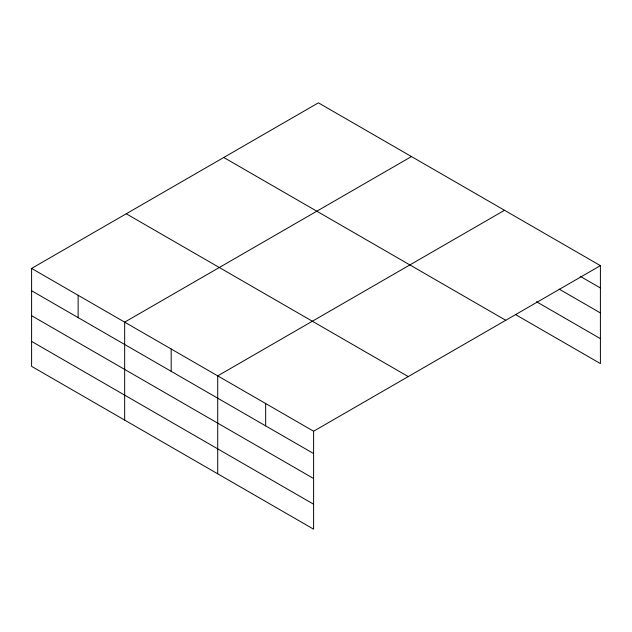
<?xml version="1.0" encoding="UTF-8"?>
<svg xmlns="http://www.w3.org/2000/svg" width="632" height="632" viewBox="0 0 632 632"><rect width="100%" height="100%" fill="white"/><g stroke="black" fill="none" stroke-linecap="round" stroke-linejoin="round"><path stroke-width="0.95" d="M600.4 265.637L318.402 102.834L31.6 268.418L31.6 366.363L313.598 529.166L313.598 431.222L600.4 265.637L600.4 363.582L515.451 314.538M411.464 156.562L124.662 322.146L124.662 420.083M504.518 210.282L217.716 375.874L217.716 473.81M580.216 276.318L600.4 287.971M559.186 289.132L600.4 312.919M536.481 301.725L600.4 338.633M223.76 157.471L505.758 320.282M126.242 213.774L408.24 376.585M31.6 268.418L313.598 431.222M31.6 290.744L313.598 453.555M31.6 315.7L313.598 478.503M31.6 341.406L313.598 504.218M265.653 403.548L265.653 425.873M171.185 349.006L171.185 371.332M78.131 295.278L78.131 317.612"/></g></svg>
